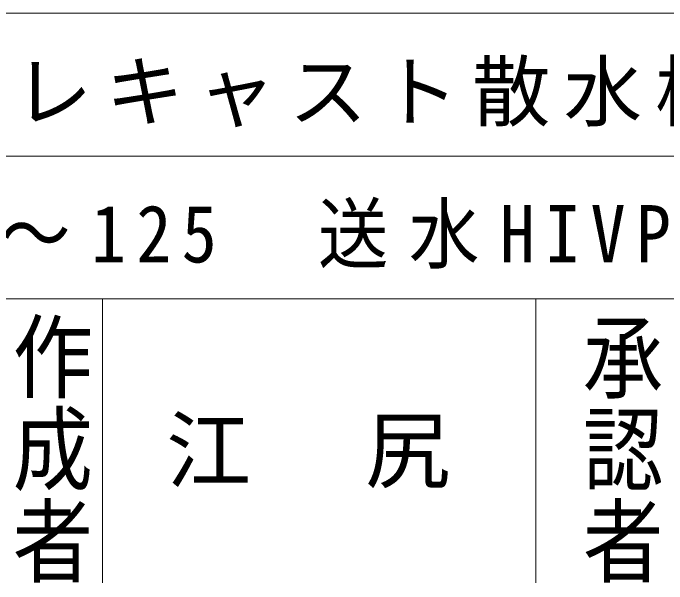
# Model space of a CAD drawing. Units: millimetres, scale not verified. Extents: x -2100 to 2100, y -1470 to 1470.
# Drawn here: x 1417.3 to 1782.9, y -1291 to -971.5 of the extents above; entities that cross this region are included whole.
import ezdxf
from ezdxf.enums import TextEntityAlignment as Align

# ---------------------------------------------------------------- set-up
doc = ezdxf.new("R2010")
doc.units = ezdxf.units.MM
doc.header["$LTSCALE"] = 15
for name, color, linetype, lineweight in [('0-0_図面枠', 7, 'Continuous', 9), ('0-1_ブロック', 7, 'Continuous', 9), ('0-4_ノズル', 7, 'Continuous', 9)]:
    doc.layers.add(name, color=color, linetype=linetype, lineweight=lineweight)
doc.styles.add('@ＭＳ ゴシック', font='')
doc.styles.add('ＭＳ ゴシック', font='')
doc.styles.get('@ＭＳ ゴシック').set_extended_font_data('@MS Gothic')
doc.styles.get('ＭＳ ゴシック').set_extended_font_data('MS Gothic')

msp = doc.modelspace()

# ---------------------------------------------------------------- linework, layer by layer
at = {"layer": '0-0_図面枠', "color": 4}
msp.add_line((1135.41, -1051.49), (2076.66, -1051.49), dxfattribs=at)
at = {"layer": '0-0_図面枠', "color": 5}
for p, q in [((1058.9, -1131.49), (2076.66, -1131.49)), ((1467.25, -1131.49), (1467.25, -1290.43)), ((1709.57, -1131.49), (1709.57, -1290.43))]:
    msp.add_line(p, q, dxfattribs=at)
msp.add_lwpolyline([(1058.9, -971.49), (2076.66, -971.49), (2076.66, -1450.43)], dxfattribs=at)

# ---------------------------------------------------------------- texts
at = {"layer": '0-0_図面枠', "style": '@ＭＳ ゴシック', "width": 1.15}
for s, p in [('作成者', (1412.62, -1137.59)), ('承認者', (1731.46, -1137.59))]:
    msp.add_text(s, height=32.88, rotation=270, dxfattribs=at).set_placement(p, align=Align.BOTTOM_LEFT)
at = {"layer": '0-0_図面枠', "insert": (1502.9, -1237.39), "char_height": 34.84, "attachment_point": 7, "style": 'ＭＳ ゴシック'}
msp.add_mtext('\\T1.17;江\u3000尻', dxfattribs=at)
at = {"layer": '0-1_ブロック', "insert": (1161.66, -1035.37), "char_height": 32.1, "attachment_point": 7, "style": 'ＭＳ ゴシック'}
msp.add_mtext('\\T1.17;ＳＴ型\u3000プレキャスト散水横Ｗ', dxfattribs=at)
at = {"layer": '0-4_ノズル', "insert": (1156.25, -1114.64), "char_height": 32.1, "attachment_point": 7, "style": 'ＭＳ ゴシック'}
msp.add_mtext('\\T1.29;\\W0.9;散水HIVP65～125\u3000送水HIVP125', dxfattribs=at)

doc.saveas('drawing.dxf')
